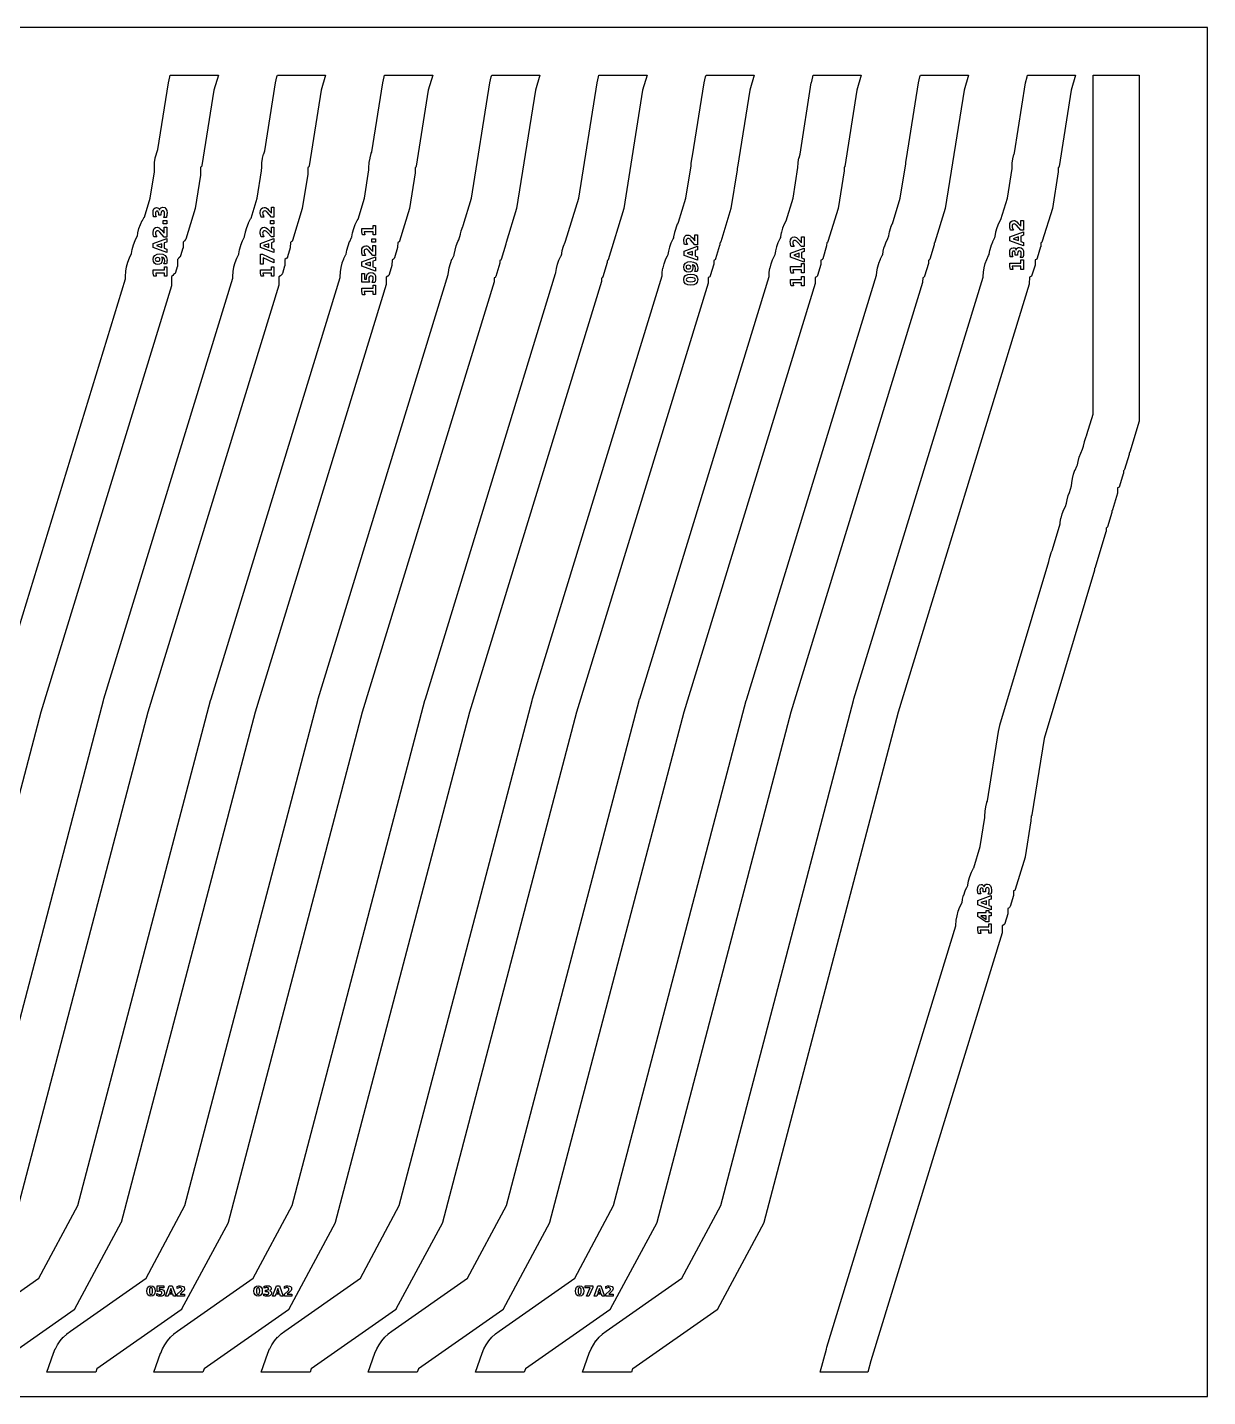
# Model space of a CAD drawing. Header units: millimetres. Extents: x 0 to 841, y 0 to 594.
# Drawn here: x 329 to 841, y 0 to 594 of the extents above; entities that cross this region are included whole.
import ezdxf

# ---------------------------------------------------------------- set-up
doc = ezdxf.new("R2010")
doc.units = ezdxf.units.MM
for name, color, linetype in [('CUT', 1, 'Continuous'), ('ENGRAVE', 5, 'Continuous'), ('SHEET_EDGE_DO_NOT_CUT', 8, 'Continuous')]:
    doc.layers.add(name, color=color, linetype=linetype)

msp = doc.modelspace()

# ---------------------------------------------------------------- linework, layer by layer
at = {"layer": 'CUT'}
for points in [[(315.54, 302.73), (371.38, 484.95), (371.38, 484.96), (371.38, 484.97), (371.39, 486.1), (371.39, 486.13), (371.51, 488.13), (371.52, 488.18), (371.84, 490.14), (371.85, 490.19), (372.37, 492.11), (372.38, 492.16), (373.09, 494.01), (373.11, 494.06), (374.01, 495.84), (374.04, 495.88), (374.05, 495.91), (374.06, 495.92), (374.06, 495.93), (374.34, 497.65), (374.35, 497.7), (374.88, 499.62), (374.89, 499.67), (375.61, 501.53), (375.63, 501.58), (376.53, 503.36), (376.56, 503.41), (376.57, 503.41), (376.57, 503.43), (376.57, 503.44), (376.79, 504.83), (376.79, 504.88), (377.25, 506.68), (377.26, 506.73), (377.89, 508.49), (377.9, 508.53), (378.69, 510.22), (378.72, 510.26), (379.57, 511.71), (379.58, 511.72), (379.58, 511.74), (382.1, 519.95), (382.11, 519.98), (383.92, 531.36), (383.92, 531.37), (383.92, 531.38), (383.93, 533.43), (383.93, 533.45), (384.03, 535.37), (384.03, 535.42), (384.32, 537.31), (384.33, 537.36), (384.8, 539.21), (384.81, 539.26), (385.44, 541), (385.45, 541.01), (385.45, 541.02), (390.03, 569.9), (390.03, 569.93), (390.62, 572.5), (390.63, 572.53), (390.84, 573.26), (411.72, 573.26), (409.79, 566.8), (409.79, 566.8), (409.78, 566.77), (404.6, 534.08), (404.59, 534.03), (404.57, 533.99), (404.56, 533.94), (404.46, 533.74), (404.44, 533.7), (404.41, 533.66), (404.38, 533.62), (404.34, 533.58), (404.3, 533.55), (403.97, 533.31), (403.96, 533.3), (403.96, 533.29), (403.95, 530.01), (403.95, 529.97), (403.94, 529.93), (401.64, 515.48), (401.63, 515.41), (397.57, 502.17), (397.55, 502.12), (397.53, 502.07), (397.5, 502.02), (397, 501.33), (396.97, 501.29), (396.94, 501.26), (396.9, 501.23), (396.42, 500.84), (396.41, 500.84), (396.41, 500.82), (396.36, 498.29), (396.35, 498.24), (396.35, 498.2), (396.34, 498.15), (395.33, 494.86), (395.32, 494.82), (395.3, 494.78), (395.28, 494.74), (395.17, 494.56), (395.14, 494.52), (395.1, 494.48), (395.07, 494.44), (395.03, 494.41), (394.79, 494.25), (394.78, 494.24), (394.78, 494.23), (394.47, 493.82), (394.44, 493.79), (394.42, 493.76), (394.38, 493.73), (393.94, 493.37), (393.93, 493.36), (393.93, 493.35), (393.9, 490.29), (393.9, 490.25), (393.89, 490.2), (393.88, 490.15), (393.13, 487.66), (393.11, 487.62), (393.08, 487.57), (393.06, 487.52), (392.83, 487.2), (392.8, 487.16), (392.76, 487.12), (392.72, 487.09), (392.29, 486.76), (392.28, 486.75), (392.27, 486.74), (391.95, 486.32), (391.93, 486.29), (391.9, 486.26), (391.87, 486.23), (391.43, 485.88), (391.42, 485.87), (391.42, 485.86), (391.39, 482.07), (391.39, 482.02), (391.38, 481.97), (391.37, 481.92), (334.66, 296.87), (334.66, 296.86), (276.46, 75.55)], [(304.23, 82.96), (361.81, 301.95), (361.82, 301.96), (362.03, 302.72), (362.04, 302.73), (417.95, 485.19), (417.95, 485.2), (417.95, 485.21), (417.96, 485.98), (417.96, 486.01), (418.08, 488), (418.09, 488.05), (418.41, 490.01), (418.42, 490.06), (418.93, 491.97), (418.95, 492.02), (419.66, 493.87), (419.68, 493.91), (420.57, 495.68), (420.6, 495.73), (420.63, 495.77), (420.63, 495.78), (420.64, 495.8), (420.9, 497.45), (420.91, 497.5), (421.43, 499.43), (421.44, 499.48), (422.16, 501.35), (422.18, 501.39), (423.08, 503.19), (423.09, 503.21), (423.09, 503.21), (423.09, 503.23), (423.09, 503.23), (423.1, 503.27), (423.45, 505.23), (423.46, 505.28), (424, 507.19), (424.02, 507.24), (424.75, 509.09), (424.78, 509.14), (425.7, 510.9), (425.72, 510.95), (425.94, 511.27), (425.94, 511.28), (425.95, 511.29), (428.6, 519.95), (428.61, 519.98), (430.49, 531.81), (430.49, 531.82), (430.49, 531.83), (430.5, 533.32), (430.5, 533.34), (430.6, 535.25), (430.6, 535.3), (430.88, 537.17), (430.89, 537.21), (431.36, 539.05), (431.37, 539.1), (431.86, 540.45), (431.86, 540.46), (431.86, 540.47), (436.53, 569.9), (436.53, 569.93), (437.12, 572.5), (437.13, 572.53), (437.34, 573.26), (458.22, 573.26), (456.29, 566.8), (456.29, 566.8), (456.28, 566.77), (451.07, 533.88), (451.06, 533.83), (451.04, 533.79), (451.02, 533.74), (450.93, 533.55), (450.91, 533.5), (450.88, 533.46), (450.84, 533.42), (450.8, 533.38), (450.76, 533.35), (450.54, 533.2), (450.53, 533.2), (450.53, 533.18), (450.52, 530.46), (450.52, 530.42), (450.51, 530.38), (448.14, 515.48), (448.13, 515.41), (443.9, 501.6), (443.88, 501.55), (443.85, 501.5), (443.82, 501.45), (443.62, 501.18), (443.6, 501.14), (443.56, 501.11), (443.53, 501.08), (443.49, 501.05), (442.98, 500.73), (442.98, 500.72), (442.97, 500.71), (442.92, 498.5), (442.92, 498.45), (442.91, 498.41), (442.9, 498.36), (441.72, 494.5), (441.71, 494.46), (441.69, 494.42), (441.67, 494.38), (441.64, 494.35), (441.22, 493.78), (441.18, 493.74), (441.15, 493.7), (441.11, 493.67), (440.51, 493.25), (440.5, 493.24), (440.5, 493.23), (440.48, 490.54), (440.48, 490.49), (440.47, 490.45), (440.46, 490.4), (439.48, 487.2), (439.47, 487.16), (439.45, 487.12), (439.38, 486.98), (439.35, 486.93), (439.32, 486.89), (439.29, 486.86), (438.69, 486.25), (438.65, 486.22), (438.62, 486.19), (438, 485.76), (438, 485.75), (437.99, 485.74), (437.96, 482.3), (437.96, 482.25), (437.95, 482.2), (437.94, 482.16), (381.16, 296.87), (381.16, 296.86), (322.96, 75.55)], [(309.59, 34.43), (333.83, 51.41), (333.84, 51.41), (333.85, 51.42), (350.69, 82.85), (350.7, 82.86), (350.7, 82.88), (408.31, 301.95), (408.32, 301.96), (408.53, 302.72), (408.54, 302.73), (464.52, 485.43), (464.53, 485.44), (464.53, 485.45), (464.53, 485.9), (464.53, 485.92), (464.65, 487.87), (464.66, 487.92), (464.97, 489.84), (464.98, 489.89), (465.47, 491.77), (465.49, 491.81), (466.17, 493.63), (466.19, 493.68), (467.05, 495.42), (467.08, 495.46), (467.19, 495.65), (467.2, 495.66), (467.2, 495.67), (467.46, 497.29), (467.47, 497.33), (467.97, 499.23), (467.98, 499.27), (468.67, 501.11), (468.69, 501.15), (469.55, 502.91), (469.58, 502.95), (469.65, 503.06), (469.65, 503.07), (469.65, 503.08), (469.96, 504.88), (469.97, 504.93), (470.44, 506.7), (470.45, 506.75), (471.09, 508.47), (471.11, 508.51), (471.91, 510.17), (471.93, 510.21), (472.3, 510.83), (472.31, 510.84), (472.31, 510.85), (475.1, 519.95), (475.11, 519.98), (477.06, 532.26), (477.06, 532.27), (477.06, 532.28), (477.07, 533.24), (477.07, 533.27), (477.18, 535.29), (477.19, 535.34), (477.51, 537.33), (477.52, 537.38), (478.04, 539.32), (478.06, 539.37), (478.27, 539.93), (478.28, 539.95), (478.28, 539.96), (483.03, 569.9), (483.03, 569.93), (483.62, 572.5), (483.63, 572.53), (483.84, 573.26), (504.72, 573.26), (502.79, 566.8), (502.79, 566.8), (502.78, 566.77), (497.54, 533.74), (497.54, 533.7), (497.52, 533.66), (497.51, 533.62), (497.44, 533.46), (497.42, 533.41), (497.39, 533.37), (497.36, 533.33), (497.33, 533.29), (497.29, 533.26), (497.11, 533.12), (497.1, 533.11), (497.1, 533.1), (497.09, 530.9), (497.09, 530.86), (497.08, 530.83), (494.64, 515.48), (494.63, 515.41), (490.31, 501.32), (490.29, 501.27), (490.27, 501.22), (490.24, 501.18), (490.1, 500.98), (490.07, 500.94), (490.04, 500.9), (490, 500.87), (489.96, 500.84), (489.91, 500.81), (489.55, 500.64), (489.54, 500.63), (489.54, 500.62), (489.49, 498.71), (489.49, 498.67), (489.48, 498.62), (489.47, 498.58), (488.07, 494.02), (488.05, 493.97), (488.03, 493.92), (488, 493.88), (487.84, 493.65), (487.81, 493.61), (487.77, 493.57), (487.73, 493.53), (487.68, 493.5), (487.08, 493.16), (487.07, 493.15), (487.07, 493.14), (487.05, 490.77), (487.05, 490.72), (487.04, 490.68), (487.03, 490.63), (485.86, 486.81), (485.85, 486.76), (485.83, 486.72), (485.74, 486.57), (485.72, 486.53), (485.69, 486.49), (485.66, 486.45), (485.37, 486.15), (485.33, 486.12), (485.3, 486.09), (485.26, 486.07), (484.58, 485.66), (484.57, 485.65), (484.57, 485.64), (484.53, 482.53), (484.53, 482.48), (484.52, 482.43), (484.51, 482.39), (427.66, 296.87), (427.66, 296.86), (369.46, 75.55), (369.44, 75.49), (369.41, 75.44), (349.27, 37.87), (349.25, 37.83), (349.22, 37.79), (349.19, 37.76), (349.16, 37.72), (349.12, 37.7), (312.5, 12.05)]]:
    msp.add_lwpolyline(points, dxfattribs=at)
for points in [[(549.29, 566.8), (549.28, 566.77), (541.14, 515.48), (541.13, 515.41), (536.6, 500.62), (536.58, 500.57), (536.55, 500.52), (536.43, 500.3), (536.43, 500.29), (536.42, 500.28), (536.4, 500.01), (536.39, 499.96), (536.38, 499.91), (534.36, 493.32), (534.34, 493.27), (534.31, 493.22), (534.22, 493.06), (534.19, 493.01), (534.15, 492.97), (534.11, 492.93), (534.07, 492.9), (533.93, 492.8), (533.92, 492.8), (533.92, 492.79), (533.89, 491.85), (533.89, 491.8), (533.88, 491.76), (533.87, 491.72), (532.1, 485.94), (532.08, 485.9), (532.06, 485.86), (532.04, 485.82), (531.95, 485.67), (531.92, 485.63), (531.89, 485.59), (531.85, 485.55), (531.81, 485.52), (531.76, 485.49), (531.43, 485.31), (531.42, 485.3), (531.42, 485.29), (531.38, 483.68), (531.38, 483.64), (531.37, 483.59), (531.36, 483.55), (474.16, 296.87), (474.16, 296.86), (415.96, 75.55), (415.94, 75.49), (415.91, 75.44), (395.77, 37.87), (395.75, 37.83), (395.72, 37.79), (395.69, 37.76), (395.65, 37.72), (395.62, 37.7), (359, 12.05), (358.99, 12.04), (358.99, 12.03), (358.48, 10.62), (337.23, 10.62), (340.16, 18.79), (340.17, 18.81), (340.95, 20.67), (340.97, 20.71), (341.93, 22.47), (341.95, 22.51), (343.08, 24.16), (343.11, 24.2), (344.41, 25.72), (344.44, 25.76), (345.88, 27.14), (345.92, 27.18), (347.51, 28.41), (347.53, 28.43), (380.33, 51.41), (380.34, 51.41), (380.34, 51.42), (397.19, 82.85), (397.2, 82.86), (397.2, 82.88), (454.81, 301.95), (454.82, 301.96), (455.03, 302.72), (455.04, 302.73), (511.46, 486.86), (511.47, 486.88), (511.47, 486.89), (511.52, 487.67), (511.53, 487.72), (511.85, 489.62), (511.86, 489.67), (512.37, 491.53), (512.38, 491.58), (513.08, 493.39), (513.1, 493.43), (513.96, 495.16), (513.99, 495.2), (514.04, 495.28), (514.04, 495.29), (514.04, 495.3), (514.05, 495.37), (514.05, 495.42), (514.4, 497.31), (514.41, 497.36), (514.93, 499.21), (514.95, 499.26), (515.65, 501.05), (515.67, 501.09), (516.04, 501.8), (516.04, 501.81), (516.05, 501.82), (516.82, 504.36), (516.83, 504.38), (517.11, 505.65), (517.13, 505.7), (517.74, 507.55), (517.76, 507.6), (517.93, 507.97), (517.94, 508), (521.6, 519.94), (521.61, 519.98), (529.52, 569.9), (529.53, 569.93), (530.12, 572.5), (530.13, 572.53), (530.34, 573.26), (551.22, 573.26), (549.29, 566.8)], [(595.79, 566.8), (595.78, 566.77), (587.64, 515.48), (587.63, 515.41), (580.83, 493.23), (580.82, 493.19), (580.8, 493.15), (580.78, 493.11), (580.75, 493.08), (580.5, 492.74), (580.49, 492.73), (580.49, 492.72), (580.46, 492.08), (580.46, 492.03), (580.45, 491.99), (580.44, 491.95), (578.56, 485.83), (578.55, 485.79), (578.53, 485.75), (578.51, 485.71), (578.41, 485.55), (578.38, 485.51), (578.35, 485.47), (578.32, 485.44), (578.28, 485.41), (578.24, 485.38), (578, 485.24), (577.99, 485.23), (577.99, 485.22), (577.96, 483.91), (577.95, 483.87), (577.95, 483.82), (577.93, 483.78), (520.66, 296.87), (520.66, 296.86), (462.46, 75.55), (462.44, 75.49), (462.41, 75.44), (442.27, 37.87), (442.25, 37.83), (442.22, 37.79), (442.19, 37.76), (442.15, 37.72), (442.12, 37.7), (405.5, 12.05), (405.49, 12.04), (405.49, 12.03), (404.98, 10.62), (383.73, 10.62), (386.66, 18.79), (386.67, 18.81), (387.45, 20.67), (387.47, 20.71), (388.43, 22.47), (388.45, 22.51), (389.58, 24.16), (389.61, 24.2), (390.91, 25.72), (390.94, 25.76), (392.38, 27.14), (392.42, 27.18), (394.01, 28.41), (394.03, 28.43), (426.83, 51.41), (426.84, 51.41), (426.84, 51.42), (443.69, 82.85), (443.7, 82.86), (443.7, 82.88), (501.31, 301.95), (501.32, 301.96), (501.53, 302.72), (501.54, 302.73), (558.06, 487.17), (558.06, 487.19), (558.06, 487.2), (558.09, 487.56), (558.09, 487.61), (558.39, 489.41), (558.4, 489.46), (558.86, 491.23), (558.88, 491.27), (559.5, 492.99), (559.52, 493.03), (560.31, 494.68), (560.33, 494.72), (560.4, 494.85), (560.41, 494.86), (560.42, 494.87), (560.7, 495.81), (560.71, 495.84), (560.96, 497.23), (560.97, 497.28), (561.46, 499.03), (561.48, 499.08), (562.13, 500.78), (562.15, 500.82), (562.37, 501.27), (562.38, 501.28), (562.38, 501.29), (568.1, 519.94), (568.11, 519.98), (576.02, 569.9), (576.03, 569.93), (576.62, 572.5), (576.63, 572.53), (576.84, 573.26), (597.72, 573.26), (595.79, 566.8)], [(642.29, 566.8), (642.28, 566.77), (636.98, 533.32), (636.97, 533.28), (636.96, 533.24), (636.94, 533.2), (636.81, 532.92), (636.81, 532.9), (636.81, 532.89), (636.8, 532.23), (636.79, 532.16), (634.14, 515.48), (634.13, 515.41), (629.69, 500.93), (629.67, 500.88), (629.65, 500.84), (629.58, 500.71), (629.55, 500.67), (629.52, 500.62), (629.49, 500.59), (629.45, 500.55), (629.29, 500.44), (629.28, 500.43), (629.28, 500.42), (629.25, 499.56), (629.25, 499.52), (629.24, 499.47), (629.23, 499.43), (627.43, 493.54), (627.41, 493.5), (627.39, 493.46), (627.37, 493.43), (627.28, 493.28), (627.25, 493.23), (627.22, 493.19), (627.18, 493.16), (627.14, 493.12), (627.09, 493.1), (626.79, 492.94), (626.78, 492.93), (626.78, 492.92), (626.76, 491.46), (626.76, 491.42), (626.75, 491.37), (626.74, 491.32), (625.17, 486.18), (625.15, 486.13), (625.13, 486.08), (625.1, 486.04), (624.97, 485.84), (624.93, 485.8), (624.9, 485.76), (624.86, 485.73), (624.82, 485.7), (624.77, 485.67), (624.29, 485.44), (624.28, 485.44), (624.28, 485.42), (624.24, 483.22), (624.24, 483.17), (624.23, 483.13), (624.22, 483.08), (567.16, 296.87), (567.16, 296.86), (508.96, 75.55), (508.94, 75.49), (508.91, 75.44), (488.77, 37.87), (488.75, 37.83), (488.72, 37.79), (488.69, 37.76), (488.65, 37.72), (488.62, 37.7), (452, 12.05), (451.99, 12.04), (451.99, 12.03), (451.48, 10.62), (430.23, 10.62), (433.16, 18.79), (433.17, 18.81), (433.95, 20.67), (433.97, 20.71), (434.93, 22.47), (434.95, 22.51), (436.08, 24.16), (436.11, 24.2), (437.41, 25.72), (437.44, 25.76), (438.88, 27.14), (438.92, 27.18), (440.51, 28.41), (440.53, 28.43), (473.33, 51.41), (473.34, 51.41), (473.34, 51.42), (490.19, 82.85), (490.2, 82.86), (490.2, 82.88), (547.81, 301.95), (547.82, 301.96), (548.03, 302.72), (548.04, 302.73), (604.26, 486.22), (604.27, 486.23), (604.27, 486.25), (604.36, 487.7), (604.36, 487.75), (604.65, 489.58), (604.66, 489.62), (605.12, 491.41), (605.14, 491.46), (605.76, 493.2), (605.78, 493.24), (606.57, 494.92), (606.59, 494.96), (606.92, 495.51), (606.92, 495.52), (606.93, 495.53), (607.13, 496.88), (607.14, 496.93), (607.59, 498.71), (607.6, 498.76), (608.21, 500.49), (608.23, 500.53), (609, 502.2), (609.02, 502.24), (609.33, 502.77), (609.34, 502.78), (609.34, 502.79), (609.4, 502.98), (609.4, 503), (609.41, 503.01), (609.41, 503.09), (609.42, 503.14), (609.76, 505.04), (609.77, 505.09), (610.3, 506.94), (610.32, 506.99), (611.02, 508.78), (611.05, 508.83), (611.4, 509.53), (611.41, 509.54), (611.41, 509.55), (614.6, 519.95), (614.61, 519.98), (616.81, 533.88), (616.82, 533.9), (616.88, 534.96), (616.88, 535), (617.14, 536.76), (617.15, 536.81), (617.51, 538.28), (617.52, 538.3), (622.52, 569.9), (622.53, 569.93), (623.12, 572.5), (623.13, 572.53), (623.34, 573.26), (644.22, 573.26), (642.29, 566.8)], [(688.79, 566.8), (688.78, 566.77), (683.52, 533.61), (683.51, 533.56), (683.5, 533.52), (683.48, 533.48), (683.46, 533.44), (683.25, 533.06), (683.24, 533.05), (683.24, 533.04), (683.23, 531.79), (683.23, 531.75), (683.22, 531.72), (680.64, 515.48), (680.63, 515.41), (676.25, 501.12), (676.23, 501.08), (676.22, 501.04), (676.2, 501), (676.09, 500.84), (676.07, 500.8), (676.03, 500.76), (676, 500.73), (675.96, 500.7), (675.92, 500.67), (675.73, 500.56), (675.71, 500.55), (675.71, 500.54), (675.68, 499.33), (675.68, 499.29), (675.67, 499.24), (675.66, 499.2), (673.96, 493.66), (673.94, 493.61), (673.92, 493.57), (673.9, 493.52), (673.77, 493.33), (673.74, 493.3), (673.71, 493.26), (673.67, 493.23), (673.64, 493.2), (673.6, 493.18), (673.56, 493.16), (673.22, 493.01), (673.21, 493), (673.21, 492.99), (673.19, 491.23), (673.19, 491.19), (673.18, 491.14), (673.17, 491.09), (671.72, 486.35), (671.71, 486.31), (671.69, 486.27), (671.67, 486.23), (671.64, 486.19), (671.47, 485.96), (671.44, 485.92), (671.4, 485.89), (671.36, 485.86), (671.32, 485.83), (671.27, 485.8), (670.72, 485.56), (670.71, 485.55), (670.71, 485.54), (670.67, 482.99), (670.67, 482.94), (670.66, 482.9), (670.65, 482.85), (613.66, 296.87), (613.66, 296.86), (555.46, 75.55), (555.44, 75.49), (555.41, 75.44), (535.27, 37.87), (535.25, 37.83), (535.22, 37.79), (535.19, 37.76), (535.15, 37.72), (535.12, 37.7), (498.5, 12.05), (498.49, 12.04), (498.49, 12.03), (497.98, 10.62), (476.73, 10.62), (479.66, 18.79), (479.67, 18.81), (480.45, 20.67), (480.47, 20.71), (481.43, 22.47), (481.45, 22.51), (482.58, 24.16), (482.61, 24.2), (483.91, 25.72), (483.94, 25.76), (485.38, 27.14), (485.42, 27.18), (487.01, 28.41), (487.03, 28.43), (519.83, 51.41), (519.84, 51.41), (519.84, 51.42), (536.69, 82.85), (536.7, 82.86), (536.7, 82.88), (594.31, 301.95), (594.32, 301.96), (594.53, 302.72), (594.54, 302.73), (650.68, 485.93), (650.68, 485.94), (650.68, 485.96), (650.78, 487.68), (650.79, 487.73), (651.08, 489.56), (651.09, 489.61), (651.54, 491.4), (651.56, 491.44), (652.18, 493.18), (652.2, 493.23), (652.99, 494.9), (653.01, 494.94), (653.34, 495.49), (653.34, 495.5), (653.34, 495.52), (653.57, 496.99), (653.58, 497.04), (654.04, 498.85), (654.05, 498.9), (654.68, 500.65), (654.7, 500.7), (655.5, 502.39), (655.52, 502.43), (655.78, 502.88), (655.79, 502.89), (655.79, 502.9), (655.81, 503.12), (655.81, 503.16), (656.15, 505.05), (656.16, 505.09), (656.69, 506.93), (656.7, 506.98), (657.4, 508.76), (657.42, 508.8), (658.07, 510.05), (658.07, 510.06), (658.07, 510.08), (661.1, 519.95), (661.11, 519.98), (663.2, 533.17), (663.2, 533.18), (663.2, 533.2), (663.21, 533.22), (663.33, 535.27), (663.33, 535.32), (663.67, 537.34), (663.68, 537.39), (664.12, 539), (664.13, 539.02), (669.02, 569.9), (669.03, 569.93), (669.62, 572.5), (669.63, 572.53), (669.84, 573.26), (690.72, 573.26), (688.79, 566.8)], [(735.29, 566.8), (735.28, 566.77), (727.14, 515.48), (727.13, 515.41), (722.66, 500.83), (722.64, 500.78), (722.62, 500.73), (722.59, 500.68), (722.36, 500.37), (722.36, 500.36), (722.35, 500.35), (722.32, 499.79), (722.32, 499.73), (722.3, 499.67), (720.39, 493.44), (720.38, 493.4), (720.36, 493.36), (720.34, 493.32), (720.24, 493.16), (720.22, 493.12), (720.18, 493.08), (720.15, 493.05), (720.11, 493.02), (720.07, 492.99), (719.86, 492.87), (719.85, 492.86), (719.85, 492.85), (719.84, 491.69), (719.83, 491.65), (719.82, 491.6), (719.81, 491.56), (718.13, 486.06), (718.12, 486.01), (718.09, 485.97), (718.07, 485.92), (717.93, 485.73), (717.9, 485.68), (717.86, 485.65), (717.83, 485.61), (717.78, 485.58), (717.74, 485.56), (717.36, 485.37), (717.35, 485.37), (717.35, 485.36), (717.31, 483.45), (717.31, 483.4), (717.3, 483.36), (717.29, 483.31), (660.16, 296.87), (660.16, 296.86), (601.96, 75.55), (601.94, 75.49), (601.91, 75.44), (581.77, 37.87), (581.75, 37.83), (581.72, 37.79), (581.69, 37.76), (581.65, 37.72), (581.62, 37.7), (545, 12.05), (544.99, 12.04), (544.99, 12.03), (544.48, 10.62), (523.23, 10.62), (526.16, 18.79), (526.17, 18.81), (526.95, 20.67), (526.97, 20.71), (527.93, 22.47), (527.95, 22.51), (529.08, 24.16), (529.11, 24.2), (530.41, 25.72), (530.44, 25.76), (531.88, 27.14), (531.92, 27.18), (533.51, 28.41), (533.53, 28.43), (566.33, 51.41), (566.34, 51.41), (566.34, 51.42), (583.19, 82.85), (583.2, 82.86), (583.2, 82.88), (640.81, 301.95), (640.82, 301.96), (641.03, 302.72), (641.04, 302.73), (697.37, 486.55), (697.37, 486.57), (697.37, 486.58), (697.45, 487.7), (697.45, 487.75), (697.78, 489.68), (697.79, 489.73), (698.3, 491.61), (698.32, 491.66), (699.02, 493.49), (699.04, 493.53), (699.92, 495.28), (699.95, 495.32), (699.98, 495.37), (699.98, 495.38), (699.99, 495.39), (700.22, 496.92), (700.23, 496.96), (700.7, 498.77), (700.71, 498.82), (701.35, 500.58), (701.37, 500.62), (702.17, 502.31), (702.19, 502.35), (702.22, 502.39), (702.22, 502.41), (702.23, 502.42), (702.59, 503.61), (702.6, 503.63), (702.92, 505.26), (702.94, 505.31), (703.52, 507.21), (703.54, 507.26), (704.17, 508.75), (704.18, 508.78), (707.6, 519.95), (707.61, 519.98), (709.97, 534.85), (709.97, 534.87), (710.02, 535.54), (710.03, 535.59), (710.34, 537.17), (710.34, 537.18), (715.52, 569.9), (715.53, 569.93), (716.12, 572.5), (716.13, 572.53), (716.34, 573.26), (737.22, 573.26), (735.29, 566.8)], [(781.79, 566.8), (781.78, 566.77), (776.53, 533.64), (776.51, 533.58), (776.5, 533.53), (776.43, 533.36), (776.4, 533.31), (776.37, 533.26), (776.34, 533.22), (776.3, 533.18), (776.18, 533.07), (776.17, 533.06), (776.17, 533.05), (776.16, 531.35), (776.16, 531.31), (776.15, 531.27), (773.64, 515.48), (773.63, 515.41), (769.27, 501.19), (769.25, 501.15), (769.23, 501.1), (769.21, 501.06), (769.09, 500.89), (769.07, 500.85), (769.04, 500.82), (769, 500.79), (768.97, 500.76), (768.93, 500.73), (768.89, 500.71), (768.62, 500.58), (768.61, 500.57), (768.61, 500.56), (768.56, 498.93), (768.55, 498.89), (768.55, 498.84), (768.53, 498.8), (767.01, 493.81), (766.99, 493.76), (766.97, 493.72), (766.94, 493.67), (766.82, 493.49), (766.79, 493.45), (766.76, 493.42), (766.73, 493.39), (766.69, 493.36), (766.65, 493.33), (766.61, 493.31), (766.15, 493.11), (766.14, 493.11), (766.14, 493.1), (766.12, 491), (766.12, 490.96), (766.11, 490.91), (766.1, 490.86), (764.76, 486.48), (764.75, 486.44), (764.73, 486.4), (764.71, 486.36), (764.68, 486.32), (764.51, 486.09), (764.48, 486.05), (764.44, 486.02), (764.4, 485.99), (764.36, 485.96), (764.32, 485.94), (763.65, 485.63), (763.64, 485.62), (763.63, 485.61), (763.6, 482.76), (763.6, 482.71), (763.59, 482.67), (763.58, 482.62), (706.66, 296.87), (706.66, 296.86), (648.46, 75.55), (648.44, 75.49), (648.41, 75.44), (628.27, 37.87), (628.25, 37.83), (628.22, 37.79), (628.19, 37.76), (628.15, 37.72), (628.12, 37.7), (591.5, 12.05), (591.49, 12.04), (591.49, 12.03), (590.98, 10.62), (569.73, 10.62), (572.66, 18.79), (572.67, 18.81), (573.45, 20.67), (573.47, 20.71), (574.43, 22.47), (574.45, 22.51), (575.58, 24.16), (575.61, 24.2), (576.91, 25.72), (576.94, 25.76), (578.38, 27.14), (578.42, 27.18), (580.01, 28.41), (580.03, 28.43), (612.83, 51.41), (612.84, 51.41), (612.84, 51.42), (629.69, 82.85), (629.7, 82.86), (629.7, 82.88), (687.31, 301.95), (687.32, 301.96), (687.53, 302.72), (687.54, 302.73), (743.6, 485.67), (743.6, 485.68), (743.6, 485.69), (743.6, 485.83), (743.6, 485.86), (743.71, 487.74), (743.72, 487.79), (744.01, 489.64), (744.02, 489.68), (744.49, 491.5), (744.5, 491.54), (745.14, 493.3), (745.16, 493.35), (745.96, 495.04), (745.98, 495.08), (746.26, 495.54), (746.27, 495.55), (746.27, 495.56), (746.53, 497.21), (746.54, 497.26), (747.04, 499.15), (747.05, 499.19), (747.74, 501.02), (747.76, 501.07), (748.62, 502.82), (748.65, 502.86), (748.71, 502.97), (748.72, 502.98), (748.72, 502.99), (748.74, 503.23), (748.74, 503.28), (749.09, 505.22), (749.11, 505.26), (749.65, 507.15), (749.66, 507.2), (750.39, 509.02), (750.41, 509.07), (751.26, 510.69), (751.27, 510.7), (751.27, 510.71), (754.1, 519.95), (754.11, 519.98), (756.13, 532.71), (756.13, 532.72), (756.13, 532.73), (756.13, 533.23), (756.14, 533.25), (756.23, 535.11), (756.24, 535.16), (756.51, 536.99), (756.52, 537.03), (756.97, 538.83), (756.98, 538.88), (757.21, 539.52), (757.21, 539.53), (757.21, 539.54), (762.02, 569.9), (762.03, 569.93), (762.62, 572.5), (762.63, 572.53), (762.84, 573.26), (783.72, 573.26), (781.79, 566.8)], [(811.26, 423.38), (811.26, 423.33), (811.25, 423.28), (811.24, 423.23), (807.18, 409.65), (807.17, 409.6), (807.15, 409.56), (807.13, 409.52), (806.95, 409.25), (806.95, 409.24), (806.95, 409.22), (806.92, 408.8), (806.91, 408.74), (806.9, 408.69), (804.97, 402.24), (804.95, 402.18), (804.92, 402.13), (804.83, 401.98), (804.8, 401.94), (804.77, 401.9), (804.74, 401.86), (804.7, 401.83), (804.66, 401.81), (804.45, 401.68), (804.44, 401.67), (804.44, 401.66), (804.43, 400.52), (804.43, 400.47), (804.42, 400.43), (804.41, 400.38), (802.78, 394.93), (802.76, 394.89), (802.74, 394.84), (802.72, 394.8), (802.6, 394.62), (802.57, 394.58), (802.54, 394.55), (802.5, 394.51), (802.47, 394.49), (802.43, 394.46), (802.39, 394.44), (801.95, 394.24), (801.94, 394.24), (801.94, 394.22), (801.91, 392.09), (801.91, 392.04), (801.9, 392), (801.89, 391.95), (799.71, 384.68), (799.69, 384.63), (799.67, 384.59), (799.65, 384.55), (799.44, 384.25), (799.44, 384.24), (799.44, 384.22), (799.41, 383.72), (799.4, 383.66), (799.39, 383.61), (797.51, 377.33), (797.49, 377.28), (797.47, 377.24), (797.45, 377.2), (797.33, 377.02), (797.3, 376.98), (797.27, 376.94), (797.23, 376.91), (797.19, 376.88), (797.15, 376.85), (796.94, 376.74), (796.93, 376.74), (796.93, 376.73), (796.9, 375.36), (796.9, 375.32), (796.89, 375.28), (796.88, 375.23), (792.24, 359.72), (792.22, 359.67), (792.19, 359.62), (792.16, 359.57), (791.93, 359.25), (791.93, 359.24), (791.92, 359.23), (791.9, 358.63), (791.89, 358.57), (791.87, 358.51), (770.01, 285.48), (770, 285.45), (764.76, 252.41), (764.75, 252.36), (764.73, 252.3), (764.67, 252.15), (764.65, 252.1), (764.63, 252.06), (764.6, 252.03), (764.57, 251.99), (764.53, 251.96), (764.37, 251.81), (764.36, 251.81), (764.36, 251.79), (764.35, 249.81), (764.34, 249.77), (764.34, 249.73), (761.87, 234.16), (761.85, 234.09), (757.54, 220.04), (757.53, 219.99), (757.5, 219.94), (757.48, 219.9), (757.35, 219.71), (757.31, 219.67), (757.28, 219.63), (757.24, 219.59), (757.19, 219.56), (757.14, 219.54), (756.81, 219.38), (756.8, 219.38), (756.8, 219.36), (756.75, 217.51), (756.74, 217.46), (756.73, 217.42), (756.72, 217.37), (755.25, 212.56), (755.23, 212.51), (755.21, 212.47), (755.19, 212.42), (755.04, 212.22), (755.01, 212.18), (754.98, 212.14), (754.94, 212.11), (754.9, 212.08), (754.86, 212.06), (754.34, 211.8), (754.33, 211.79), (754.33, 211.78), (754.31, 209.57), (754.31, 209.52), (754.3, 209.48), (754.29, 209.43), (753.03, 205.31), (753.01, 205.26), (752.99, 205.22), (752.97, 205.18), (752.95, 205.15), (752.69, 204.82), (752.66, 204.78), (752.62, 204.75), (752.58, 204.72), (752.54, 204.69), (751.83, 204.3), (751.82, 204.3), (751.82, 204.28), (751.79, 201.33), (751.79, 201.28), (751.78, 201.23), (751.77, 201.19), (694.88, 15.55), (694.88, 15.54), (693.58, 10.62), (672.9, 10.62), (675.54, 20.63), (675.54, 20.64), (675.76, 21.4), (675.76, 21.41), (731.78, 204.23), (731.78, 204.24), (731.79, 204.26), (731.79, 204.55), (731.79, 204.57), (731.91, 206.58), (731.92, 206.63), (732.25, 208.59), (732.26, 208.64), (732.78, 210.56), (732.8, 210.61), (733.52, 212.47), (733.54, 212.52), (734.45, 214.3), (734.46, 214.32), (734.46, 214.33), (734.47, 214.35), (734.67, 215.72), (734.68, 215.77), (735.13, 217.56), (735.14, 217.61), (735.76, 219.35), (735.78, 219.4), (736.55, 221.07), (736.58, 221.12), (736.9, 221.68), (736.91, 221.69), (736.91, 221.7), (736.92, 221.8), (736.92, 221.84), (737.26, 223.75), (737.27, 223.79), (737.79, 225.65), (737.81, 225.7), (738.51, 227.5), (738.53, 227.54), (739.41, 229.26), (739.44, 229.3), (739.48, 229.38), (739.49, 229.39), (739.49, 229.4), (742.32, 238.63), (742.33, 238.66), (744.32, 251.17), (744.32, 251.18), (744.32, 251.19), (744.32, 251.89), (744.32, 251.92), (744.43, 253.87), (744.44, 253.92), (744.74, 255.84), (744.75, 255.89), (745.24, 257.78), (745.25, 257.82), (745.46, 258.38), (745.46, 258.39), (745.46, 258.4), (750.25, 288.58), (750.25, 288.61), (750.84, 291.19), (750.85, 291.22), (772.14, 362.32), (772.14, 362.34), (772.49, 364.11), (772.51, 364.16), (773.1, 366.08), (773.11, 366.13), (773.66, 367.42), (773.67, 367.44), (777, 378.56), (777, 378.57), (777, 378.59), (777.04, 379.12), (777.05, 379.17), (777.37, 381.07), (777.39, 381.12), (777.9, 382.98), (777.91, 383.02), (778.61, 384.82), (778.63, 384.87), (779.27, 386.14), (779.27, 386.15), (779.28, 386.16), (779.7, 387.58), (779.71, 387.6), (779.98, 389.01), (779.99, 389.05), (780.54, 390.87), (780.55, 390.92), (781.1, 392.27), (781.11, 392.29), (781.94, 395.05), (781.94, 395.06), (781.94, 395.08), (782.02, 396.39), (782.03, 396.44), (782.32, 398.27), (782.33, 398.31), (782.79, 400.11), (782.8, 400.15), (783.43, 401.89), (783.45, 401.93), (784.24, 403.61), (784.26, 403.65), (784.57, 404.17), (784.58, 404.19), (784.58, 404.2), (784.81, 405.68), (784.82, 405.72), (785.27, 407.52), (785.29, 407.56), (785.91, 409.3), (785.92, 409.34), (786.71, 411.02), (786.72, 411.03), (786.73, 411.06), (786.74, 411.07), (787.11, 412.34), (787.12, 412.36), (787.51, 414.23), (787.52, 414.28), (788.09, 416.09), (788.1, 416.14), (788.59, 417.29), (788.6, 417.32), (791.26, 426.21), (791.26, 426.22), (791.26, 426.24), (791.26, 573.26), (811.26, 573.26), (811.26, 423.38)]]:
    msp.add_lwpolyline(points, close=True, dxfattribs=at)
at = {"layer": 'ENGRAVE'}
for points in [[(386.17, 514.76), (386.37, 515.28), (386.7, 515.66), (387.12, 515.89), (387.65, 515.97), (388.42, 515.8), (388.97, 515.3), (389.31, 514.49), (389.42, 513.36), (389.41, 512.91), (389.35, 512.46), (389.26, 512.01), (389.13, 511.57), (387.97, 511.57), (388.16, 511.99), (388.29, 512.41), (388.37, 512.82), (388.4, 513.23), (388.35, 513.76), (388.19, 514.14), (387.94, 514.38), (387.6, 514.46), (387.25, 514.38), (387, 514.14), (386.84, 513.73), (386.79, 513.17), (386.79, 512.57), (385.82, 512.57), (385.82, 513.2), (385.78, 513.7), (385.64, 514.05), (385.42, 514.26), (385.1, 514.32), (384.81, 514.26), (384.58, 514.05), (384.45, 513.73), (384.4, 513.29), (384.42, 512.93), (384.48, 512.56), (384.58, 512.19), (384.72, 511.82), (383.62, 511.82), (383.51, 512.26), (383.44, 512.7), (383.39, 513.14), (383.37, 513.56), (383.47, 514.56), (383.75, 515.26), (384.21, 515.69), (384.87, 515.83), (385.33, 515.76), (385.71, 515.56), (385.98, 515.23), (386.17, 514.76)], [(434.71, 513.37), (434.71, 515.94), (435.81, 515.94), (435.81, 511.7), (434.71, 511.7), (432.83, 513.83), (432.57, 514.08), (432.32, 514.25), (432.07, 514.35), (431.81, 514.39), (431.44, 514.32), (431.15, 514.11), (430.96, 513.79), (430.9, 513.38), (430.94, 513.01), (431.05, 512.61), (431.24, 512.18), (431.5, 511.71), (430.22, 511.71), (430.07, 512.22), (429.96, 512.72), (429.9, 513.21), (429.87, 513.69), (429.99, 514.62), (430.33, 515.32), (430.89, 515.75), (431.62, 515.9), (432.08, 515.84), (432.51, 515.65), (432.99, 515.27), (433.61, 514.62), (434.71, 513.37)], [(388.21, 504.74), (388.21, 507.3), (389.31, 507.3), (389.31, 503.06), (388.21, 503.06), (386.33, 505.19), (386.07, 505.44), (385.82, 505.61), (385.57, 505.72), (385.31, 505.75), (384.94, 505.68), (384.65, 505.48), (384.46, 505.16), (384.4, 504.74), (384.44, 504.38), (384.55, 503.97), (384.74, 503.54), (385, 503.08), (383.72, 503.08), (383.57, 503.58), (383.46, 504.08), (383.4, 504.57), (383.37, 505.06), (383.49, 505.99), (383.83, 506.68), (384.39, 507.12), (385.12, 507.26), (385.58, 507.2), (386.01, 507.02), (386.49, 506.64), (387.11, 505.98), (388.21, 504.74)], [(387.8, 508.81), (387.8, 510.22), (389.31, 510.22), (389.31, 508.81), (387.8, 508.81)], [(434.71, 504.77), (434.71, 507.33), (435.81, 507.33), (435.81, 503.09), (434.71, 503.09), (432.83, 505.22), (432.57, 505.47), (432.32, 505.64), (432.07, 505.75), (431.81, 505.78), (431.44, 505.71), (431.15, 505.51), (430.96, 505.18), (430.9, 504.77), (430.94, 504.4), (431.05, 504), (431.24, 503.57), (431.5, 503.11), (430.22, 503.11), (430.07, 503.61), (429.96, 504.11), (429.9, 504.6), (429.87, 505.09), (429.99, 506.02), (430.33, 506.71), (430.89, 507.15), (431.62, 507.29), (432.08, 507.23), (432.51, 507.05), (432.99, 506.66), (433.61, 506.01), (434.71, 504.77)], [(434.3, 508.84), (434.3, 510.25), (435.81, 510.25), (435.81, 508.84), (434.3, 508.84)], [(478.81, 503.99), (478.81, 505.32), (475.04, 505.32), (475.32, 503.96), (474.3, 503.96), (474.01, 505.31), (474.01, 506.74), (478.81, 506.74), (478.81, 508.07), (479.85, 508.07), (479.85, 503.99), (478.81, 503.99)], [(759.93, 507.7), (759.93, 510.27), (761.04, 510.27), (761.04, 506.03), (759.93, 506.03), (758.05, 508.16), (757.8, 508.4), (757.55, 508.58), (757.3, 508.68), (757.04, 508.71), (756.67, 508.65), (756.38, 508.44), (756.19, 508.12), (756.13, 507.71), (756.16, 507.34), (756.28, 506.94), (756.46, 506.5), (756.72, 506.04), (755.44, 506.04), (755.3, 506.55), (755.19, 507.05), (755.12, 507.54), (755.1, 508.02), (755.21, 508.95), (755.56, 509.65), (756.11, 510.08), (756.85, 510.23), (757.31, 510.17), (757.73, 509.98), (758.22, 509.6), (758.84, 508.95), (759.93, 507.7)], [(759.97, 503.48), (759.97, 501.13), (761.04, 500.75), (761.04, 499.24), (755.2, 501.4), (755.2, 503.2), (761.04, 505.36), (761.04, 503.84), (759.97, 503.48)], [(388.25, 500.51), (388.25, 498.16), (389.31, 497.79), (389.31, 496.28), (383.48, 498.44), (383.48, 500.23), (389.31, 502.39), (389.31, 500.88), (388.25, 500.51)], [(387.17, 498.54), (387.17, 500.13), (384.85, 499.34), (387.17, 498.54)], [(434.75, 500.54), (434.75, 498.19), (435.81, 497.82), (435.81, 496.31), (429.98, 498.47), (429.98, 500.26), (435.81, 502.42), (435.81, 500.91), (434.75, 500.54)], [(433.67, 498.57), (433.67, 500.16), (431.35, 499.37), (433.67, 498.57)], [(478.74, 496.75), (478.74, 499.32), (479.85, 499.32), (479.85, 495.08), (478.74, 495.08), (476.86, 497.21), (476.61, 497.46), (476.36, 497.63), (476.11, 497.74), (475.85, 497.77), (475.48, 497.7), (475.19, 497.49), (475, 497.17), (474.94, 496.76), (474.97, 496.39), (475.09, 495.99), (475.27, 495.56), (475.53, 495.1), (474.25, 495.1), (474.11, 495.6), (474, 496.1), (473.93, 496.59), (473.91, 497.07), (474.02, 498), (474.37, 498.7), (474.92, 499.14), (475.66, 499.28), (476.12, 499.22), (476.54, 499.04), (477.03, 498.65), (477.65, 498), (478.74, 496.75)], [(478.34, 500.83), (478.34, 502.24), (479.85, 502.24), (479.85, 500.83), (478.34, 500.83)], [(618.52, 501.4), (618.52, 503.97), (619.62, 503.97), (619.62, 499.73), (618.52, 499.73), (616.64, 501.86), (616.38, 502.11), (616.13, 502.28), (615.88, 502.38), (615.62, 502.42), (615.25, 502.35), (614.96, 502.14), (614.77, 501.82), (614.71, 501.41), (614.75, 501.04), (614.86, 500.64), (615.05, 500.21), (615.31, 499.75), (614.03, 499.75), (613.88, 500.25), (613.77, 500.75), (613.7, 501.24), (613.68, 501.72), (613.8, 502.65), (614.14, 503.35), (614.7, 503.79), (615.43, 503.93), (615.89, 503.87), (616.32, 503.68), (616.8, 503.3), (617.42, 502.65), (618.52, 501.4)], [(618.56, 497.18), (618.56, 494.83), (619.62, 494.46), (619.62, 492.95), (613.79, 495.11), (613.79, 496.9), (619.62, 499.06), (619.62, 497.55), (618.56, 497.18)], [(664.74, 500.58), (664.74, 503.15), (665.85, 503.15), (665.85, 498.91), (664.74, 498.91), (662.86, 501.04), (662.61, 501.29), (662.36, 501.46), (662.11, 501.56), (661.85, 501.6), (661.48, 501.53), (661.19, 501.32), (661, 501), (660.94, 500.59), (660.97, 500.22), (661.09, 499.82), (661.27, 499.39), (661.53, 498.93), (660.25, 498.93), (660.11, 499.43), (660, 499.93), (659.93, 500.42), (659.91, 500.9), (660.02, 501.83), (660.37, 502.53), (660.92, 502.96), (661.66, 503.11), (662.12, 503.05), (662.54, 502.86), (663.03, 502.48), (663.65, 501.83), (664.74, 500.58)], [(758.89, 501.5), (758.89, 503.1), (756.57, 502.3), (758.89, 501.5)], [(389.18, 491.47), (388.1, 491.47), (388.25, 491.83), (388.36, 492.16), (388.42, 492.49), (388.44, 492.81), (388.35, 493.41), (388.07, 493.86), (387.6, 494.16), (386.96, 494.3), (387.13, 494.02), (387.25, 493.73), (387.33, 493.42), (387.35, 493.08), (387.22, 492.27), (386.83, 491.64), (386.22, 491.22), (385.46, 491.09), (384.61, 491.24), (383.95, 491.7), (383.52, 492.41), (383.38, 493.34), (383.57, 494.35), (384.15, 495.1), (385.08, 495.57), (386.33, 495.73), (387.62, 495.55), (388.6, 495), (389.22, 494.13), (389.42, 492.99), (389.41, 492.59), (389.36, 492.21), (389.29, 491.84), (389.18, 491.47)], [(386.37, 493.33), (386.31, 493.68), (386.12, 493.92), (385.8, 494.07), (385.35, 494.12), (384.9, 494.07), (384.58, 493.92), (384.39, 493.68), (384.33, 493.33), (384.39, 492.98), (384.58, 492.74), (384.9, 492.59), (385.35, 492.54), (385.8, 492.59), (386.12, 492.74), (386.31, 492.98), (386.37, 493.33)], [(429.98, 491.24), (429.98, 495.63), (430.83, 495.63), (435.81, 493.36), (435.81, 491.89), (431.08, 494.05), (431.08, 491.24), (429.98, 491.24)], [(478.78, 492.53), (478.78, 490.18), (479.85, 489.81), (479.85, 488.3), (474.01, 490.46), (474.01, 492.25), (479.85, 494.41), (479.85, 492.9), (478.78, 492.53)], [(617.48, 495.2), (617.48, 496.8), (615.16, 496), (617.48, 495.2)], [(664.78, 496.36), (664.78, 494.01), (665.85, 493.64), (665.85, 492.12), (660.01, 494.28), (660.01, 496.08), (665.85, 498.24), (665.85, 496.73), (664.78, 496.36)], [(663.7, 494.38), (663.7, 495.98), (661.38, 495.18), (663.7, 494.38)], [(757.89, 497.36), (758.1, 497.88), (758.42, 498.26), (758.85, 498.49), (759.38, 498.57), (760.14, 498.4), (760.7, 497.9), (761.04, 497.09), (761.15, 495.97), (761.13, 495.52), (761.08, 495.06), (760.99, 494.62), (760.86, 494.17), (759.7, 494.17), (759.89, 494.59), (760.02, 495.01), (760.1, 495.42), (760.13, 495.83), (760.07, 496.36), (759.92, 496.74), (759.67, 496.98), (759.33, 497.06), (758.97, 496.98), (758.72, 496.74), (758.57, 496.33), (758.52, 495.77), (758.52, 495.17), (757.55, 495.17), (757.55, 495.8), (757.5, 496.3), (757.37, 496.65), (757.15, 496.86), (756.83, 496.93), (756.53, 496.86), (756.31, 496.66), (756.17, 496.33), (756.13, 495.89), (756.15, 495.53), (756.21, 495.16), (756.31, 494.79), (756.45, 494.42), (755.35, 494.42), (755.24, 494.86), (755.16, 495.3), (755.11, 495.74), (755.1, 496.16), (755.19, 497.16), (755.47, 497.86), (755.94, 498.29), (756.6, 498.43), (757.06, 498.36), (757.43, 498.16), (757.71, 497.83), (757.89, 497.36)], [(760, 489.01), (760, 490.34), (756.23, 490.34), (756.51, 488.97), (755.49, 488.97), (755.2, 490.33), (755.2, 491.76), (760, 491.76), (760, 493.09), (761.04, 493.09), (761.04, 489.01), (760, 489.01)], [(388.27, 486.04), (388.27, 487.37), (384.5, 487.37), (384.78, 486.01), (383.76, 486.01), (383.48, 487.36), (383.48, 488.79), (388.27, 488.79), (388.27, 490.12), (389.31, 490.12), (389.31, 486.04), (388.27, 486.04)], [(434.77, 486.07), (434.77, 487.4), (431, 487.4), (431.28, 486.04), (430.26, 486.04), (429.98, 487.39), (429.98, 488.82), (434.77, 488.82), (434.77, 490.15), (435.81, 490.15), (435.81, 486.07), (434.77, 486.07)], [(474.01, 483.54), (474.01, 487.28), (475.12, 487.28), (475.12, 484.74), (476.02, 484.74), (475.98, 484.91), (475.95, 485.08), (475.93, 485.26), (475.92, 485.45), (476.06, 486.39), (476.46, 487.11), (477.1, 487.55), (477.94, 487.7), (478.79, 487.54), (479.43, 487.05), (479.83, 486.28), (479.96, 485.26), (479.94, 484.76), (479.86, 484.28), (479.74, 483.79), (479.57, 483.31), (478.39, 483.31), (478.63, 483.77), (478.8, 484.21), (478.9, 484.63), (478.94, 485.02), (478.87, 485.51), (478.67, 485.88), (478.35, 486.12), (477.94, 486.2), (477.53, 486.12), (477.22, 485.88), (477.02, 485.51), (476.95, 485.02), (476.97, 484.68), (477.04, 484.33), (477.14, 483.95), (477.3, 483.54), (474.01, 483.54)], [(477.7, 490.56), (477.7, 492.15), (475.38, 491.36), (477.7, 490.56)], [(619.49, 488.14), (618.41, 488.14), (618.56, 488.49), (618.67, 488.83), (618.73, 489.15), (618.75, 489.48), (618.66, 490.07), (618.38, 490.52), (617.91, 490.82), (617.27, 490.97), (617.44, 490.69), (617.56, 490.4), (617.63, 490.09), (617.66, 489.75), (617.53, 488.94), (617.14, 488.3), (616.53, 487.89), (615.77, 487.75), (614.92, 487.91), (614.26, 488.37), (613.83, 489.08), (613.69, 490), (613.88, 491.02), (614.46, 491.77), (615.39, 492.24), (616.64, 492.4), (617.93, 492.21), (618.91, 491.66), (619.53, 490.8), (619.73, 489.66), (619.72, 489.26), (619.67, 488.88), (619.6, 488.5), (619.49, 488.14)], [(616.68, 490), (616.62, 490.34), (616.43, 490.59), (616.11, 490.74), (615.66, 490.79), (615.21, 490.74), (614.89, 490.59), (614.7, 490.34), (614.64, 490), (614.7, 489.65), (614.89, 489.4), (615.21, 489.25), (615.66, 489.2), (616.11, 489.25), (616.43, 489.4), (616.62, 489.65), (616.68, 490)], [(664.81, 487.46), (664.81, 488.79), (661.04, 488.79), (661.32, 487.42), (660.3, 487.42), (660.01, 488.78), (660.01, 490.21), (664.81, 490.21), (664.81, 491.54), (665.85, 491.54), (665.85, 487.46), (664.81, 487.46)], [(478.81, 478.06), (478.81, 479.39), (475.04, 479.39), (475.32, 478.03), (474.3, 478.03), (474.01, 479.38), (474.01, 480.81), (478.81, 480.81), (478.81, 482.14), (479.85, 482.14), (479.85, 478.06), (478.81, 478.06)], [(616.71, 486.96), (617.99, 486.8), (618.95, 486.33), (619.54, 485.58), (619.73, 484.56), (619.54, 483.54), (618.95, 482.78), (617.99, 482.31), (616.71, 482.16), (615.42, 482.31), (614.47, 482.78), (613.88, 483.54), (613.68, 484.56), (613.88, 485.58), (614.47, 486.33), (615.42, 486.8), (616.71, 486.96)], [(616.7, 485.45), (615.77, 485.4), (615.16, 485.25), (614.82, 484.97), (614.71, 484.56), (614.82, 484.14), (615.16, 483.87), (615.77, 483.71), (616.7, 483.66), (617.64, 483.71), (618.26, 483.87), (618.6, 484.14), (618.71, 484.56), (618.6, 484.97), (618.26, 485.25), (617.64, 485.4), (616.7, 485.45)], [(664.81, 481.89), (664.81, 483.22), (661.04, 483.22), (661.32, 481.86), (660.3, 481.86), (660.01, 483.21), (660.01, 484.64), (664.81, 484.64), (664.81, 485.97), (665.85, 485.97), (665.85, 481.89), (664.81, 481.89)], [(743.97, 221.11), (744.18, 221.63), (744.5, 222.01), (744.93, 222.24), (745.46, 222.31), (746.22, 222.15), (746.78, 221.65), (747.12, 220.83), (747.23, 219.71), (747.21, 219.26), (747.16, 218.81), (747.07, 218.36), (746.94, 217.92), (745.78, 217.92), (745.97, 218.34), (746.1, 218.76), (746.18, 219.17), (746.21, 219.57), (746.16, 220.1), (746, 220.49), (745.75, 220.73), (745.41, 220.81), (745.06, 220.73), (744.8, 220.48), (744.65, 220.08), (744.6, 219.52), (744.6, 218.92), (743.63, 218.92), (743.63, 219.55), (743.58, 220.05), (743.45, 220.39), (743.23, 220.6), (742.91, 220.67), (742.61, 220.6), (742.39, 220.4), (742.25, 220.08), (742.21, 219.64), (742.23, 219.28), (742.29, 218.91), (742.39, 218.54), (742.53, 218.17), (741.43, 218.17), (741.32, 218.61), (741.24, 219.05), (741.2, 219.48), (741.18, 219.91), (741.27, 220.9), (741.55, 221.61), (742.02, 222.03), (742.68, 222.18), (743.14, 222.11), (743.51, 221.91), (743.79, 221.57), (743.97, 221.11)], [(746.05, 215.47), (746.05, 213.11), (747.12, 212.74), (747.12, 211.23), (741.28, 213.39), (741.28, 215.18), (747.12, 217.34), (747.12, 215.83), (746.05, 215.47)], [(744.97, 213.49), (744.97, 215.09), (742.65, 214.29), (744.97, 213.49)], [(741.28, 208.32), (741.28, 209.99), (744.96, 209.99), (744.96, 210.82), (746.05, 210.82), (746.05, 209.99), (747.12, 209.99), (747.12, 208.57), (746.05, 208.57), (746.05, 205.99), (744.77, 205.99), (741.28, 208.32)], [(742.52, 208.57), (744.96, 206.92), (744.96, 208.57), (742.52, 208.57)], [(746.08, 201), (746.08, 202.33), (742.31, 202.33), (742.59, 200.96), (741.57, 200.96), (741.28, 202.32), (741.28, 203.75), (746.08, 203.75), (746.08, 205.08), (747.12, 205.08), (747.12, 201), (746.08, 201)], [(384.26, 45.8), (384.14, 44.84), (383.79, 44.12), (383.22, 43.68), (382.46, 43.53), (381.69, 43.68), (381.13, 44.12), (380.78, 44.84), (380.66, 45.8), (380.78, 46.76), (381.13, 47.48), (381.69, 47.92), (382.46, 48.07), (383.22, 47.92), (383.79, 47.48), (384.14, 46.76), (384.26, 45.8)], [(385.18, 47.99), (387.99, 47.99), (387.99, 47.16), (386.08, 47.16), (386.08, 46.48), (386.21, 46.52), (386.34, 46.54), (386.47, 46.55), (386.61, 46.56), (387.32, 46.46), (387.86, 46.16), (388.19, 45.68), (388.3, 45.04), (388.18, 44.41), (387.82, 43.93), (387.24, 43.63), (386.47, 43.53), (386.1, 43.55), (385.73, 43.6), (385.37, 43.69), (385.01, 43.82), (385.01, 44.71), (385.36, 44.53), (385.69, 44.4), (386, 44.32), (386.29, 44.3), (386.66, 44.35), (386.94, 44.5), (387.11, 44.74), (387.17, 45.04), (387.11, 45.35), (386.94, 45.59), (386.66, 45.74), (386.29, 45.79), (386.04, 45.77), (385.77, 45.72), (385.49, 45.64), (385.18, 45.53), (385.18, 47.99)], [(391.93, 44.41), (390.16, 44.41), (389.88, 43.62), (388.75, 43.62), (390.37, 47.99), (391.71, 47.99), (393.33, 43.62), (392.2, 43.62), (391.93, 44.41)], [(395.09, 44.45), (397.02, 44.45), (397.02, 43.62), (393.84, 43.62), (393.84, 44.45), (395.43, 45.86), (395.62, 46.05), (395.75, 46.23), (395.83, 46.42), (395.85, 46.62), (395.8, 46.89), (395.65, 47.11), (395.41, 47.25), (395.1, 47.3), (394.82, 47.27), (394.52, 47.19), (394.2, 47.05), (393.85, 46.85), (393.85, 47.81), (394.23, 47.92), (394.6, 48), (394.97, 48.05), (395.33, 48.07), (396.03, 47.98), (396.55, 47.72), (396.88, 47.31), (396.99, 46.76), (396.94, 46.41), (396.8, 46.09), (396.52, 45.73), (396.03, 45.27), (395.09, 44.45)], [(430.76, 45.8), (430.64, 44.84), (430.29, 44.12), (429.72, 43.68), (428.96, 43.53), (428.19, 43.68), (427.63, 44.12), (427.28, 44.84), (427.16, 45.8), (427.28, 46.76), (427.63, 47.48), (428.19, 47.92), (428.96, 48.07), (429.72, 47.92), (430.29, 47.48), (430.64, 46.76), (430.76, 45.8)], [(433.84, 45.98), (434.23, 45.82), (434.51, 45.58), (434.69, 45.26), (434.74, 44.86), (434.62, 44.29), (434.24, 43.87), (433.63, 43.62), (432.79, 43.53), (432.45, 43.55), (432.12, 43.59), (431.78, 43.65), (431.45, 43.75), (431.45, 44.62), (431.76, 44.48), (432.08, 44.38), (432.38, 44.32), (432.69, 44.3), (433.09, 44.34), (433.38, 44.45), (433.56, 44.64), (433.62, 44.9), (433.55, 45.16), (433.37, 45.35), (433.07, 45.47), (432.65, 45.51), (432.2, 45.51), (432.2, 46.23), (432.67, 46.23), (433.04, 46.27), (433.3, 46.37), (433.46, 46.53), (433.51, 46.77), (433.46, 47), (433.31, 47.16), (433.07, 47.26), (432.74, 47.3), (432.47, 47.28), (432.19, 47.24), (431.91, 47.16), (431.63, 47.06), (431.63, 47.88), (431.97, 47.96), (432.3, 48.02), (432.62, 48.06), (432.94, 48.07), (433.69, 48), (434.22, 47.79), (434.53, 47.44), (434.64, 46.95), (434.59, 46.6), (434.44, 46.32), (434.19, 46.11), (433.84, 45.98)], [(438.43, 44.41), (436.66, 44.41), (436.38, 43.62), (435.25, 43.62), (436.87, 47.99), (438.21, 47.99), (439.83, 43.62), (438.7, 43.62), (438.43, 44.41)], [(441.59, 44.45), (443.52, 44.45), (443.52, 43.62), (440.34, 43.62), (440.34, 44.45), (441.93, 45.86), (442.12, 46.05), (442.25, 46.23), (442.33, 46.42), (442.35, 46.62), (442.3, 46.89), (442.15, 47.11), (441.91, 47.25), (441.6, 47.3), (441.32, 47.27), (441.02, 47.19), (440.7, 47.05), (440.35, 46.85), (440.35, 47.81), (440.73, 47.92), (441.1, 48), (441.47, 48.05), (441.83, 48.07), (442.53, 47.98), (443.05, 47.72), (443.38, 47.31), (443.49, 46.76), (443.44, 46.41), (443.3, 46.09), (443.02, 45.73), (442.53, 45.27), (441.59, 44.45)], [(570.26, 45.8), (570.14, 44.84), (569.79, 44.12), (569.22, 43.68), (568.46, 43.53), (567.69, 43.68), (567.13, 44.12), (566.78, 44.84), (566.66, 45.8), (566.78, 46.76), (567.13, 47.48), (567.69, 47.92), (568.46, 48.07), (569.22, 47.92), (569.79, 47.48), (570.14, 46.76), (570.26, 45.8)], [(570.95, 47.99), (574.24, 47.99), (574.24, 47.36), (572.54, 43.62), (571.44, 43.62), (573.05, 47.16), (570.95, 47.16), (570.95, 47.99)], [(577.93, 44.41), (576.16, 44.41), (575.88, 43.62), (574.75, 43.62), (576.37, 47.99), (577.71, 47.99), (579.33, 43.62), (578.2, 43.62), (577.93, 44.41)], [(581.09, 44.45), (583.02, 44.45), (583.02, 43.62), (579.84, 43.62), (579.84, 44.45), (581.43, 45.86), (581.62, 46.05), (581.75, 46.23), (581.83, 46.42), (581.85, 46.62), (581.8, 46.89), (581.65, 47.11), (581.41, 47.25), (581.1, 47.3), (580.82, 47.27), (580.52, 47.19), (580.2, 47.05), (579.85, 46.85), (579.85, 47.81), (580.23, 47.92), (580.6, 48), (580.97, 48.05), (581.33, 48.07), (582.03, 47.98), (582.55, 47.72), (582.88, 47.31), (582.99, 46.76), (582.94, 46.41), (582.8, 46.09), (582.52, 45.73), (582.03, 45.27), (581.09, 44.45)], [(383.13, 45.81), (383.09, 46.51), (382.98, 46.96), (382.77, 47.22), (382.46, 47.3), (382.15, 47.22), (381.94, 46.96), (381.82, 46.51), (381.79, 45.81), (381.82, 45.1), (381.94, 44.64), (382.15, 44.38), (382.46, 44.3), (382.77, 44.38), (382.98, 44.64), (383.09, 45.1), (383.13, 45.81)], [(390.44, 45.23), (391.64, 45.23), (391.04, 46.97), (390.44, 45.23)], [(429.63, 45.81), (429.59, 46.51), (429.48, 46.96), (429.27, 47.22), (428.96, 47.3), (428.65, 47.22), (428.44, 46.96), (428.32, 46.51), (428.29, 45.81), (428.32, 45.1), (428.44, 44.64), (428.65, 44.38), (428.96, 44.3), (429.27, 44.38), (429.48, 44.64), (429.59, 45.1), (429.63, 45.81)], [(436.94, 45.23), (438.14, 45.23), (437.54, 46.97), (436.94, 45.23)], [(569.13, 45.81), (569.09, 46.51), (568.98, 46.96), (568.77, 47.22), (568.46, 47.3), (568.15, 47.22), (567.94, 46.96), (567.82, 46.51), (567.79, 45.81), (567.82, 45.1), (567.94, 44.64), (568.15, 44.38), (568.46, 44.3), (568.77, 44.38), (568.98, 44.64), (569.09, 45.1), (569.13, 45.81)], [(576.44, 45.23), (577.64, 45.23), (577.04, 46.97), (576.44, 45.23)]]:
    msp.add_lwpolyline(points, close=True, dxfattribs=at)
at = {"layer": 'SHEET_EDGE_DO_NOT_CUT'}
msp.add_lwpolyline([(0, 0), (841, 0), (841, 594), (0, 594)], close=True, dxfattribs=at)

doc.saveas('drawing.dxf')
